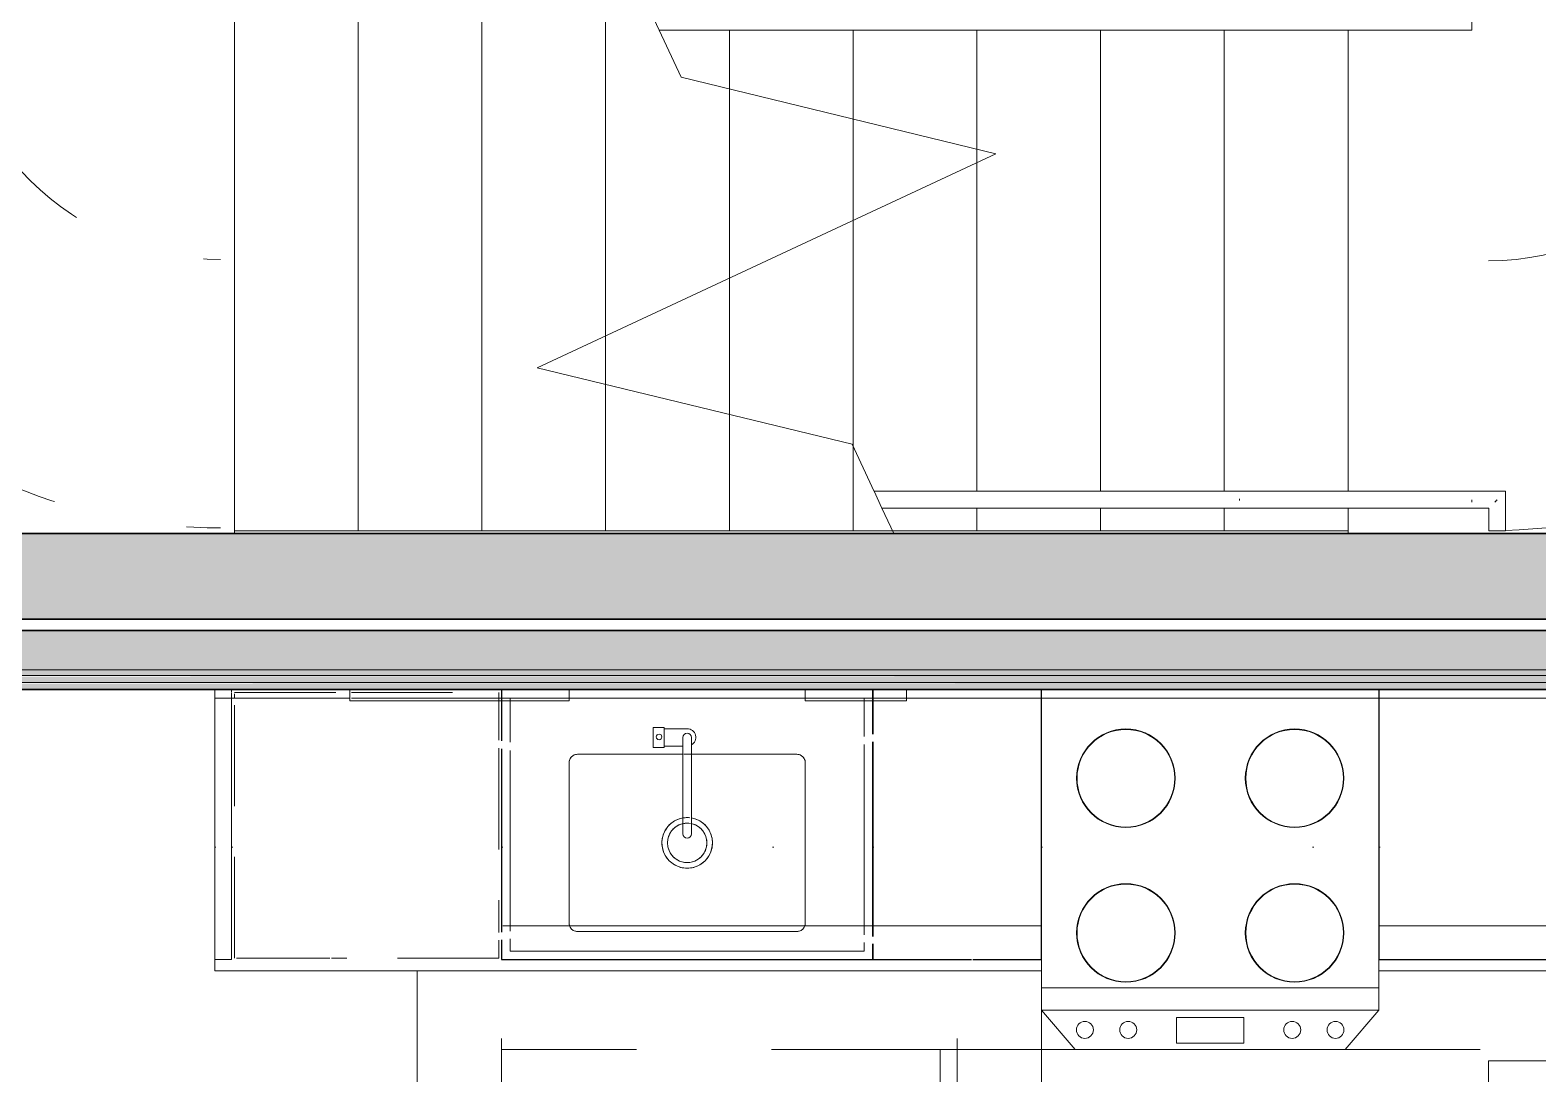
# Model space of a CAD drawing. Header units: inches. Extents: x 6 to 8416, y -388 to 6104.
# Drawn here: x 5258.5 to 5392.5, y 1341.2 to 1433.9 of the extents above; entities that cross this region are included whole.
import ezdxf

# ---------------------------------------------------------------- set-up
doc = ezdxf.new("R2010")
doc.units = ezdxf.units.IN
doc.header["$MEASUREMENT"] = 0
for name, pattern in [('Dash 1_16_', [48, 24, -24]), ('Dot 1_16_', [24, 0, -24]), ('Hidden 1_16_', [36, 24, -12]), ('Hidden 3_16_', [13.5, 9, -4.5]), ('Overhead 3_32_', [60, 36, -24])]:
    doc.linetypes.add(name, pattern=pattern)
for name, color, linetype, lineweight in [('A-FLOR', 192, 'Continuous', 18), ('A-FLOR-HRAL', 11, 'Continuous', 9), ('A-GENM', 13, 'Continuous', 18), ('A-ROOM', 32, 'Continuous', 13), ('A-WALL', 113, 'Continuous', 25), ('A-WALL-PATT', 111, 'Continuous', 35), ('I-WALL', 2, 'Continuous', 25), ('P-SANR-FIXT', 6, 'Continuous', 18), ('Q-CASE', 31, 'Continuous', 18), ('Q-SPCQ', 91, 'Continuous', 18), ('Q-SPCQ-HDLN', 91, 'Hidden 3_16_', 9), ('S-STRS', 31, 'Continuous', 9), ('S-STRS-MBND', 31, 'Overhead 3_32_', 9)]:
    doc.layers.add(name, color=color, linetype=linetype, lineweight=lineweight)

# ---------------------------------------------------------------- blocks, each defined once
blk = doc.blocks.new('GM KT - Type B_S2 - AM - Non-Recessed at Pantry-18385156-LEVEL 3 - PLAN Copy 1 Copy 1')
at = {"layer": 'A-GENM', "lineweight": 9}
for p, q in [((-103.5, 25), (-120, 25)), ((-120, 25), (-120, 0.75)), ((-120, 0.75), (-120, 25)), ((-120, 25), (-103.5, 25)), ((-103.5, 0.75), (-103.5, 25)), ((-103.5, 25), (-103.5, 0.75)), ((0, 25), (-73.5, 25)), ((-73.5, 25), (-73.5, 0.75)), ((-73.5, 0.75), (-73.5, 25)), ((-73.5, 25), (0, 25)), ((0, 0.75), (0, 25)), ((0, 25), (0, 0.75)), ((-51.75, 21.5), (-32.25, 21.5)), ((-32.25, 21.5), (-51.75, 21.5)), ((-52.5, 6.5), (-52.5, 20.75)), ((-52.5, 20.75), (-52.5, 20.75)), ((-52.5, 20.75), (-52.5, 6.5)), ((-31.5, 20.75), (-31.5, 6.5)), ((-31.5, 20.75), (-31.5, 20.75)), ((-31.5, 6.5), (-31.5, 20.75)), ((-42.38, 5.75), (-51.75, 5.75)), ((-51.75, 5.75), (-42.38, 5.75)), ((-41.69, 5.75), (-42.38, 5.75)), ((-42.38, 5.75), (-41.69, 5.75)), ((-32.25, 5.75), (-41.62, 5.75)), ((-41.62, 5.75), (-32.25, 5.75)), ((-120, 0.75), (-120, 0)), ((-120, 0), (-120, 0.75)), ((-61.5, 0.75), (-120, 0.75)), ((-120, 0.75), (-61.5, 0.75)), ((-120, 0.75), (-120, 0)), ((-120, 0.75), (-120, 0)), ((-103.5, 0), (-120, 0)), ((-103.5, 0), (-103.5, 0.75)), ((-103.5, 0.75), (-103.5, 0)), ((-73.5, 0.75), (-73.5, 0)), ((-73.5, 0), (-73.5, 0.75)), ((-61.5, 0), (-73.5, 0)), ((-52.5, 0.75), (-61.5, 0.75)), ((-61.5, 0.75), (-52.5, 0.75)), ((-52.5, 0), (-61.5, 0)), ((-31.5, 0.75), (-52.5, 0.75)), ((-52.5, 0.75), (-31.5, 0.75)), ((-31.5, 0), (-52.5, 0)), ((-12.15, 0.75), (-31.5, 0.75)), ((-31.5, 0.75), (-12.15, 0.75)), ((-12.15, 0), (-31.5, 0)), ((0, 0.75), (-12, 0.75)), ((-12, 0.75), (0, 0.75)), ((0, 0), (-12, 0)), ((0, 0), (0, 0.75)), ((0, 0.75), (0, 0)), ((0, 0), (0, 0.75)), ((0, 0.75), (0, 0))]:
    blk.add_line(p, q, dxfattribs=at)
for centre, start, end in [((-51.75, 20.75), 90, 180), ((-51.75, 20.75), 105, 120), ((-51.75, 20.75), 90, 105), ((-32.25, 20.75), 0, 90), ((-32.25, 20.75), 75, 90), ((-32.25, 20.75), 60, 75), ((-51.75, 20.75), 165, 180), ((-51.75, 20.75), 150, 165), ((-51.75, 20.75), 135, 150), ((-51.75, 20.75), 120, 135), ((-32.25, 20.75), 45, 60), ((-32.25, 20.75), 30, 45), ((-32.25, 20.75), 15, 30), ((-32.25, 20.75), 0, 15), ((-51.75, 6.5), 180, 270), ((-51.75, 6.5), 180, 195), ((-51.75, 6.5), 195, 210), ((-51.75, 6.5), 210, 225), ((-51.75, 6.5), 225, 240), ((-51.75, 6.5), 240, 255), ((-51.75, 6.5), 255, 270), ((-32.25, 6.5), 270, 0), ((-32.25, 6.5), 270, 285), ((-32.25, 6.5), 285, 300), ((-32.25, 6.5), 300, 315), ((-32.25, 6.5), 315, 330), ((-32.25, 6.5), 330, 345), ((-32.25, 6.5), 345, 0)]:
    blk.add_arc(centre, 0.75, start, end, dxfattribs=at)
blk = doc.blocks.new('z Nested-Clearance-Rectangle-AM - Clearance-2223516-LEVEL 3 - PLAN Copy 1 Copy 1')
at = {"layer": 'A-GENM', "linetype": 'Hidden 1_16_', "lineweight": 9}
for p, q in [((15, 48), (-15, 48)), ((-15, 48), (-15, 0)), ((15, 0), (15, 48)), ((-15, 0), (15, 0))]:
    blk.add_line(p, q, dxfattribs=at)
blk = doc.blocks.new('PL KT Sink-Single Bowl-Unit-AM - Under Mnt_ Cntr_Cntr_ 21_ L x 15 3_4_ W x 7 1_2_ D-V652-LEVEL 3 - PLAN Copy 1 Copy 1')
at = {"layer": 'P-SANR-FIXT', "lineweight": 9}
for radius, start, end in [(2.25, 0, 180), (2.25, 105, 120), (2.25, 90, 105), (2.25, 75, 90), (2.25, 60, 75), (2.25, 150, 165), (2.25, 135, 150), (1.75, 0, 180), (1.75, 150, 165), (2.25, 120, 135), (1.75, 135, 150), (1.75, 120, 135), (1.75, 105, 120), (1.75, 90, 105), (1.75, 75, 90), (1.75, 60, 75), (1.75, 45, 60), (2.25, 45, 60), (1.75, 30, 45), (1.75, 15, 30), (2.25, 30, 45), (2.25, 15, 30), (2.25, 165, 180), (2.25, 180, 260.316547), (2.25, 180, 195), (1.75, 165, 180), (1.75, 180, 255), (1.75, 180, 195), (1.75, 195, 210), (2.25, 279.683453, 360), (1.75, 285, 360), (1.75, 330, 345), (1.75, 360, 15), (1.75, 345, 360), (2.25, 0, 15), (2.25, 345, 0), (2.25, 195, 210), (2.25, 210, 225), (2.25, 225, 240), (1.75, 210, 225), (1.75, 225, 240), (1.75, 240, 255), (1.75, 260.4354389, 282.4501538), (1.75, 260.4354389, 270), (1.75, 270, 282.4501538), (1.75, 285, 300), (1.75, 300, 315), (2.25, 300, 315), (1.75, 315, 330), (2.25, 315, 330), (2.25, 330, 345), (2.25, 240, 255), (2.25, 255, 260.316547), (2.25, 263.8186355, 279.683453), (2.25, 263.8186355, 270), (2.25, 270, 279.683453), (2.25, 279.683453, 285), (2.25, 285, 300)]:
    blk.add_arc((0, 1.90625), radius, start, end, dxfattribs=at)
blk = doc.blocks.new('GM Outlet Zone-AM - GM Outlet Zone-AM-V653-LEVEL 3 - PLAN Copy 1 Copy 1')
at = {"layer": 'A-GENM', "linetype": 'Dash 1_16_', "lineweight": 9}
for p, q in [((-4.5, 1), (4.5, 1)), ((4.5, 1), (-4.5, 1)), ((-4.5, 0.75), (-4.5, 1)), ((-4.5, 1), (-4.5, 0)), ((-4.5, 0), (-4.5, 0.75)), ((4.5, 1), (4.5, 0.75)), ((4.5, 1), (4.5, 0)), ((4.5, 0.75), (4.5, 0))]:
    blk.add_line(p, q, dxfattribs=at)
blk = doc.blocks.new('GM Outlet Zone-AM - GM Outlet Zone-AM-V654-LEVEL 3 - PLAN Copy 1 Copy 1')
at = {"layer": 'A-GENM', "lineweight": 9}
h = blk.add_hatch(dxfattribs=at)
h.set_pattern_fill('FP_60', color=256, style=0, pattern_type=2)
h.set_pattern_definition([(225, (1169.375, 1375.31), (33.9411, -33.9411), [])])
h.paths.add_polyline_path([(-9.75, 1), (-9.75, 0), (9.75, 0), (9.6, 1)])
at = {"layer": 'A-GENM', "linetype": 'Dash 1_16_', "lineweight": 9}
for p, q in [((-9.75, 1), (9.75, 1)), ((9.75, 1), (-9.75, 1)), ((-9.75, 0.75), (-9.75, 1)), ((-9.75, 1), (-9.75, 0)), ((-9.75, 0), (-9.75, 0.75)), ((9.75, 1), (9.75, 0.75)), ((9.75, 1), (9.75, 0)), ((9.75, 0.75), (9.75, 0))]:
    blk.add_line(p, q, dxfattribs=at)
blk = doc.blocks.new('z Nested-Dishwasher-AM - DW-V655-LEVEL 3 - PLAN Copy 1 Copy 1')
at = {"layer": 'Q-SPCQ-HDLN'}
for p, q in [((-11.75, -0.25), (-1.5, -0.25)), ((-11.75, -0.75), (-11.75, -0.36)), ((-11.75, -23.87), (-11.75, -0.75)), ((-1.35, -0.25), (11.75, -0.25)), ((11.75, -0.25), (11.75, -0.75)), ((11.75, -0.75), (11.75, -1)), ((11.75, -1.07), (11.75, -4.5)), ((11.75, -5.21), (11.75, -21.59)), ((11.75, -22.26), (11.75, -23.87)), ((-3.27, -23.87), (-11.58, -23.87)), ((11.75, -23.87), (-3.13, -23.87))]:
    blk.add_line(p, q, dxfattribs=at)
blk = doc.blocks.new('z Nested-Clearance-Plumbing-AM - Clearance-2223592-LEVEL 3 - PLAN Copy 1 Copy 1')
at = {"layer": 'A-GENM', "linetype": 'Hidden 1_16_', "lineweight": 9}
for p, q in [((15, 48), (-15, 48)), ((-15, 48), (-15, 0)), ((15, 0), (15, 48)), ((-15, 0), (15, 0))]:
    blk.add_line(p, q, dxfattribs=at)
blk = doc.blocks.new('z Nested-Faucet-Gooseneck-AM - z Nested-Faucet-Gooseneck-AM-2223593-LEVEL 3 - PLAN Copy 1 Copy 1')
at = {"layer": 'P-SANR-FIXT', "lineweight": 9}
for p, q in [((-0.38, 0.67), (-0.38, 8.57)), ((0.38, 8.57), (0.38, 0.77)), ((-0.38, 0.67), (-0.38, 0)), ((0.38, 0.77), (2.05, 0.77)), ((0.38, 0.77), (0.38, 0)), ((2.05, 0.89), (3.02, 0.89)), ((2.05, 0.77), (2.05, 0.89)), ((2.05, -0.77), (2.05, 0.77)), ((3.02, 0.89), (3.02, -0.89)), ((2.05, -0.77), (0, -0.77)), ((2.05, -0.89), (2.05, -0.77)), ((3.02, -0.89), (2.05, -0.89))]:
    blk.add_line(p, q, dxfattribs=at)
blk.add_circle((2.5, -0.04), 0.25, dxfattribs=at)
for centre, radius, start, end in [((0, 8.57), 0.376, 0, 180), ((0, 0), 0.769, 119.2819, 270), ((0, 0), 0.376, 180, 360)]:
    blk.add_arc(centre, radius, start, end, dxfattribs=at)
blk = doc.blocks.new('CW - LW - Filler - Toe Kick - AM - 1 1_2_ W x 24_ D x H-V656-LEVEL 3 - PLAN Copy 1 Copy 1')
at = {"layer": 'Q-CASE', "lineweight": 9}
for p, q in [((18.24, 0.75), (18.24, 24)), ((18.24, 24), (18.24, 0.75)), ((19.74, 24), (18.24, 24)), ((18.24, 24), (19.74, 24)), ((18.24, 24), (19.74, 24)), ((18.24, 24), (19.74, 24)), ((19.74, 0.75), (19.74, 24)), ((19.74, 24), (19.74, 0.75)), ((19.74, 0.75), (19.74, 24)), ((18.24, 0.31), (18.24, 0.75)), ((18.24, 0.75), (18.24, 0.31)), ((18.24, 0), (18.24, 0.27)), ((18.24, 0.27), (18.24, 0)), ((19.74, 0), (18.24, 0)), ((18.24, 0), (19.74, 0)), ((18.24, 0), (19.74, 0)), ((19.74, 0), (19.74, 0.75)), ((19.74, 0.75), (19.74, 0)), ((19.74, 0), (19.74, 0.75))]:
    blk.add_line(p, q, dxfattribs=at)
blk = doc.blocks.new('CW - LW - Single Door _ Drawer - AM - 15_ W x 24_ D x H - 6_ Top Drawer-2666351-LEVEL 3 - PLAN Copy 1 Copy 1')
at = {"layer": 'Q-CASE', "lineweight": 9}
for p, q in [((3.74, 0.75), (3.74, 24)), ((3.74, 24), (3.74, 0.75)), ((3.74, 24), (18.74, 24)), ((3.74, 24), (18.74, 24)), ((3.74, 24), (18.74, 24)), ((18.74, 0.75), (18.74, 24)), ((18.74, 24), (18.74, 0.75)), ((3.74, 0.75), (3.74, 21)), ((3.74, 21), (3.74, 0.75)), ((3.74, 21), (18.74, 21)), ((3.74, 21), (18.74, 21)), ((18.74, 0.75), (18.74, 21)), ((18.74, 21), (18.74, 0.75)), ((3.74, 0), (3.74, 0.75)), ((3.74, 0.75), (3.74, 0)), ((3.74, 0), (3.74, 0.75)), ((3.74, 0.75), (3.74, 0)), ((18.74, 0), (3.74, 0)), ((3.74, 0), (18.74, 0)), ((18.74, 0), (18.74, 0.75)), ((18.74, 0.75), (18.74, 0)), ((18.74, 0), (18.74, 0.75)), ((18.74, 0.75), (18.74, 0)), ((18.74, 0), (3.74, 0)), ((3.74, 0), (18.74, 0))]:
    blk.add_line(p, q, dxfattribs=at)
at = {"layer": 'Q-CASE', "lineweight": 25}
for p, q in [((18.74, 24), (3.74, 24)), ((3.74, 24), (3.74, 0.75)), ((18.74, 0.75), (18.74, 24)), ((3.74, 0.75), (3.74, 0)), ((3.74, 0), (18.74, 0)), ((18.74, 0), (18.74, 0.75))]:
    blk.add_line(p, q, dxfattribs=at)
blk = doc.blocks.new('CW - LW - 4 Drawers - AM - 15_ W x 24_ D x H - 6_ Top Drawer-V657-LEVEL 3 - PLAN Copy 1 Copy 1')
at = {"layer": 'Q-CASE', "lineweight": 9}
for p, q in [((-21.76, 0.75), (-21.76, 24)), ((-21.76, 24), (-21.76, 0.75)), ((-21.76, 24), (-15.65, 24)), ((-21.76, 24), (-15.65, 24)), ((-21.76, 24), (-15.65, 24)), ((-15.55, 24), (-6.76, 24)), ((-15.55, 24), (-6.76, 24)), ((-15.55, 24), (-6.76, 24)), ((-6.76, 22.59), (-6.76, 24)), ((-6.76, 24), (-6.76, 22.59)), ((-6.76, 4.64), (-6.76, 21.96)), ((-6.76, 21.96), (-6.76, 4.64)), ((-21.76, 0.75), (-21.76, 21)), ((-21.76, 21), (-21.76, 0.75)), ((-21.76, 21), (-6.76, 21)), ((-21.76, 21), (-6.76, 21)), ((-6.76, 4.64), (-6.76, 21)), ((-6.76, 21), (-6.76, 4.64)), ((-6.76, 1.07), (-6.76, 3.97)), ((-6.76, 3.97), (-6.76, 1.07)), ((-6.76, 1.07), (-6.76, 3.97)), ((-6.76, 3.97), (-6.76, 1.07)), ((-21.76, 0), (-21.76, 0.75)), ((-21.76, 0.75), (-21.76, 0)), ((-21.76, 0), (-21.76, 0.75)), ((-21.76, 0.75), (-21.76, 0)), ((-9.76, 0), (-21.76, 0)), ((-21.76, 0), (-9.76, 0)), ((-6.76, 0), (-9.76, 0)), ((-9.76, 0), (-6.76, 0)), ((-6.76, 0.75), (-6.76, 1)), ((-6.76, 1), (-6.76, 0.75)), ((-6.76, 0.75), (-6.76, 1)), ((-6.76, 1), (-6.76, 0.75)), ((-6.76, 0), (-6.76, 0.75)), ((-6.76, 0.75), (-6.76, 0)), ((-6.76, 0), (-6.76, 0.75)), ((-6.76, 0.75), (-6.76, 0)), ((-9.76, 0), (-21.76, 0)), ((-21.76, 0), (-9.76, 0)), ((-6.76, 0), (-9.76, 0)), ((-9.76, 0), (-6.76, 0))]:
    blk.add_line(p, q, dxfattribs=at)
at = {"layer": 'Q-CASE', "lineweight": 25}
for p, q in [((-15.65, 24), (-21.76, 24)), ((-21.76, 24), (-21.76, 0.75)), ((-6.76, 24), (-15.55, 24)), ((-6.76, 22.59), (-6.76, 24)), ((-6.76, 4.64), (-6.76, 21.96)), ((-6.76, 1.07), (-6.76, 3.97)), ((-21.76, 0.75), (-21.76, 0)), ((-21.76, 0), (-9.76, 0)), ((-9.76, 0), (-6.76, 0)), ((-6.76, 0.75), (-6.76, 1)), ((-6.76, 0), (-6.76, 0.75))]:
    blk.add_line(p, q, dxfattribs=at)
blk = doc.blocks.new('CW - LW - Double Doors _ Apron - AM - 33_ W x 24_ D x H - 6_ Apron-V658-LEVEL 3 - PLAN Copy 1 Copy 1')
at = {"layer": 'Q-CASE', "lineweight": 9}
for p, q in [((-15.76, 22.59), (-15.76, 24)), ((-15.76, 24), (-15.76, 22.59)), ((-15.76, 24), (17.24, 24)), ((-15.76, 24), (17.24, 24)), ((-15.76, 24), (17.24, 24)), ((-15.01, 22.47), (-15.01, 23.25)), ((-15.01, 23.25), (16.49, 23.25)), ((16.49, 23.25), (-15.01, 23.25)), ((-15.01, 23.25), (-15.01, 22.47)), ((16.49, 23.25), (16.49, 22.15)), ((16.49, 22.15), (16.49, 23.25)), ((17.24, 22.23), (17.24, 24)), ((17.24, 24), (17.24, 22.23)), ((-15.76, 4.64), (-15.76, 21.96)), ((-15.76, 21.96), (-15.76, 4.64)), ((-15.01, 4.88), (-15.01, 21.81)), ((-15.01, 21.81), (-15.01, 4.88)), ((16.49, 21.46), (16.49, 5.42)), ((16.49, 5.42), (16.49, 21.46)), ((17.24, 5.26), (17.24, 21.56)), ((17.24, 21.56), (17.24, 5.26)), ((-15.76, 4.64), (-15.76, 21)), ((-15.76, 21), (-15.76, 4.64)), ((-15.67, 21), (-9.71, 21)), ((-15.67, 21), (-9.71, 21)), ((-9.71, 21), (11.19, 21)), ((-9.71, 21), (11.19, 21)), ((11.19, 21), (17.14, 21)), ((11.19, 21), (17.14, 21)), ((17.24, 5.26), (17.24, 21)), ((17.24, 21), (17.24, 5.26)), ((-15.01, 1.07), (-15.01, 4.16)), ((-15.01, 4.16), (-15.01, 1.07)), ((16.49, 4.68), (16.49, 1.07)), ((16.49, 1.07), (16.49, 4.68)), ((17.24, 1.07), (17.24, 4.55)), ((17.24, 4.55), (17.24, 1.07)), ((17.24, 1.07), (17.24, 4.55)), ((17.24, 4.55), (17.24, 1.07)), ((-15.76, 1.07), (-15.76, 3.97)), ((-15.76, 3.97), (-15.76, 1.07)), ((-15.76, 1.07), (-15.76, 3.97)), ((-15.76, 3.97), (-15.76, 1.07)), ((-15.76, 0.75), (-15.76, 1)), ((-15.76, 1), (-15.76, 0.75)), ((-15.76, 0.75), (-15.76, 1)), ((-15.76, 1), (-15.76, 0.75)), ((-15.76, 0), (-15.76, 0.75)), ((-15.76, 0.75), (-15.76, 0)), ((-15.76, 0), (-15.76, 0.75)), ((-15.76, 0.75), (-15.76, 0)), ((-9.76, 0), (-15.76, 0)), ((-15.76, 0), (-9.76, 0)), ((-15.01, 0.75), (-15.01, 1)), ((-15.01, 1), (-15.01, 0.75)), ((-9.76, 0.75), (-15.01, 0.75)), ((-15.01, 0.75), (-9.76, 0.75)), ((11.24, 0.75), (-9.76, 0.75)), ((-9.76, 0.75), (11.24, 0.75)), ((11.24, 0), (-9.76, 0)), ((-9.76, 0), (11.24, 0)), ((16.49, 0.75), (11.24, 0.75)), ((11.24, 0.75), (16.49, 0.75)), ((17.24, 0), (11.24, 0)), ((11.24, 0), (17.24, 0)), ((16.49, 1), (16.49, 0.75)), ((16.49, 0.75), (16.49, 1)), ((17.24, 0.75), (17.24, 1)), ((17.24, 1), (17.24, 0.75)), ((17.24, 0.75), (17.24, 1)), ((17.24, 1), (17.24, 0.75)), ((17.24, 0), (17.24, 0.75)), ((17.24, 0.75), (17.24, 0)), ((17.24, 0), (17.24, 0.75)), ((17.24, 0.75), (17.24, 0)), ((-9.76, 0), (-15.76, 0)), ((-15.76, 0), (-9.76, 0)), ((11.24, 0), (-9.76, 0)), ((-9.76, 0), (11.24, 0)), ((17.24, 0), (11.24, 0)), ((11.24, 0), (17.24, 0))]:
    blk.add_line(p, q, dxfattribs=at)
at = {"layer": 'Q-CASE', "lineweight": 25}
for p, q in [((17.24, 24), (-15.76, 24)), ((-15.76, 24), (-15.76, 22.59)), ((17.24, 22.23), (17.24, 24)), ((-15.76, 21.96), (-15.76, 4.64)), ((17.24, 5.26), (17.24, 21.56)), ((17.24, 1.07), (17.24, 4.55)), ((-15.76, 3.97), (-15.76, 1.07)), ((-15.76, 1), (-15.76, 0.75)), ((-15.76, 0.75), (-15.76, 0)), ((-15.76, 0), (-9.76, 0)), ((-9.76, 0), (11.24, 0)), ((11.24, 0), (17.24, 0)), ((17.24, 0.75), (17.24, 1)), ((17.24, 0), (17.24, 0.75))]:
    blk.add_line(p, q, dxfattribs=at)
blk = doc.blocks.new('CW - UP - Single Door - AM - 15_ W x 14_ D x H-5098749-LEVEL 3 - PLAN Copy 1 Copy 1')
at = {"layer": 'Q-CASE', "linetype": 'Dot 1_16_', "lineweight": 9}
for p, q in [((18.74, 14), (3.74, 14)), ((3.74, 0), (18.74, 0))]:
    blk.add_line(p, q, dxfattribs=at)
blk = doc.blocks.new('CW - UP - Double Doors - AM - 30_ W x 14_ D x H-2223544-LEVEL 3 - PLAN Copy 1 Copy 1')
at = {"layer": 'Q-CASE', "linetype": 'Dot 1_16_', "lineweight": 9}
for p, q in [((18.74, 14), (-11.26, 14)), ((-11.26, 0), (18.74, 0))]:
    blk.add_line(p, q, dxfattribs=at)
blk = doc.blocks.new('CW - UP - Filler - AM - 1 1_2_ W x 14_ D x H-2223560-LEVEL 3 - PLAN Copy 1 Copy 1')
at = {"layer": 'Q-CASE', "linetype": 'Dot 1_16_', "lineweight": 9}
for p, q in [((18.99, 14), (17.49, 14)), ((18.99, 0), (18.99, 14)), ((17.49, 0), (18.99, 0))]:
    blk.add_line(p, q, dxfattribs=at)
blk = doc.blocks.new('CW - UP - Single Door - AM - 24_ W x 14_ D x H-5099645-LEVEL 3 - PLAN Copy 1 Copy 1')
at = {"layer": 'Q-CASE', "linetype": 'Dot 1_16_', "lineweight": 9}
for p, q in [((18.74, 14), (-5.26, 14)), ((-5.26, 0), (18.74, 0))]:
    blk.add_line(p, q, dxfattribs=at)
blk = doc.blocks.new('z Nested-Range - z Nested-Range-17858699-LEVEL 3 - PLAN Copy 1 Copy 1')
at = {"layer": 'Q-SPCQ'}
for p, q in [((-12, 32), (-15, 28.5)), ((-15, 28.5), (-12, 32)), ((12, 32), (-12, 32)), ((15, 28.5), (12, 32)), ((12, 32), (15, 28.5)), ((-15, 28.5), (15, 28.5)), ((15, 28.5), (-15, 28.5)), ((-15, 28.5), (-15, 0.75)), ((15, 28.5), (-15, 28.5)), ((-15, 28.5), (15, 28.5)), ((-15, 25), (-15, 28.5)), ((15, 0.75), (15, 28.5)), ((15, 28.5), (15, 25)), ((-15, 26.5), (-15, 25)), ((15, 26.5), (-15, 26.5)), ((-15, 26.5), (15, 26.5)), ((-15, 25), (-15, 26.5)), ((15, 25), (15, 26.5)), ((15, 26.5), (15, 25)), ((-15, 24), (-15, 25)), ((-15, 25), (-15, 24)), ((-15, 24), (-15, 25)), ((15, 25), (15, 24)), ((15, 24), (15, 25)), ((15, 25), (15, 24)), ((-15, 0.75), (-15, 24)), ((-15, 24), (-15, 0.75)), ((-15, 21), (-15, 24)), ((15, 24), (15, 0.75)), ((15, 0.75), (15, 24)), ((15, 24), (15, 21)), ((-15, 0.75), (-15, 21)), ((15, 21), (15, 0.75)), ((-15, 0.75), (-15, 0)), ((-15, 0), (-15, 0.75)), ((-15, 0.75), (-15, 0)), ((-15, 0), (-15, 0.75)), ((15, 0), (-15, 0)), ((-15, 0), (15, 0)), ((15, 0), (-15, 0)), ((15, 0), (15, 0.75)), ((15, 0.75), (15, 0)), ((15, 0), (15, 0.75)), ((15, 0.75), (15, 0))]:
    blk.add_line(p, q, dxfattribs=at)
at = {"layer": 'Q-SPCQ', "lineweight": 9}
for p, q in [((-3, 29.14), (-3, 31.43)), ((-3, 31.43), (3, 31.43)), ((3, 31.43), (3, 29.14)), ((3, 29.14), (-3, 29.14))]:
    blk.add_line(p, q, dxfattribs=at)
for centre in [(-11.14, 30.25), (-7.29, 30.25), (7.29, 30.25), (11.14, 30.25)]:
    blk.add_circle(centre, 0.75, dxfattribs=at)
for centre, radius, start, end in [((-7.5, 21.63), 4.38, 0, 180), ((-7.5, 21.63), 4.37, 0, 180), ((-7.5, 21.63), 4.34, 0, 180), ((-7.5, 21.63), 4.34, 0, 180), ((7.5, 21.63), 4.38, 0, 180), ((7.5, 21.63), 4.37, 0, 180), ((7.5, 21.63), 4.34, 0, 180), ((7.5, 21.63), 4.34, 0, 180), ((-7.5, 21.63), 4.38, 180, 360), ((-7.5, 21.63), 4.37, 180, 0), ((-7.5, 21.63), 4.34, 180, 360), ((-7.5, 21.63), 4.34, 180, 360), ((7.5, 21.63), 4.38, 180, 360), ((7.5, 21.63), 4.37, 180, 0), ((7.5, 21.63), 4.34, 180, 360), ((7.5, 21.63), 4.34, 180, 360), ((-7.5, 7.88), 4.38, 0, 180), ((-7.5, 7.88), 4.37, 0, 180), ((-7.5, 7.88), 4.34, 0, 180), ((-7.5, 7.88), 4.34, 0, 180), ((7.5, 7.88), 4.38, 0, 180), ((7.5, 7.88), 4.37, 0, 180), ((7.5, 7.88), 4.34, 0, 180), ((7.5, 7.88), 4.34, 0, 180), ((-7.5, 7.88), 4.38, 180, 360), ((-7.5, 7.88), 4.37, 180, 0), ((-7.5, 7.88), 4.34, 180, 360), ((-7.5, 7.88), 4.34, 180, 360), ((7.5, 7.88), 4.38, 180, 360), ((7.5, 7.88), 4.37, 180, 0), ((7.5, 7.88), 4.34, 180, 360), ((7.5, 7.88), 4.34, 180, 360)]:
    blk.add_arc(centre, radius, start, end, dxfattribs=at)
blk = doc.blocks.new('z Nested-Clearance-Rectangle-AM - Clearance-1978794-LEVEL 3 - PLAN Copy 1 Copy 1')
at = {"layer": 'A-GENM', "linetype": 'Hidden 1_16_', "lineweight": 9}
for p, q in [((-15, -48), (-15, 0)), ((-15, 0), (15, 0)), ((15, 0), (15, -48)), ((15, -48), (-15, -48))]:
    blk.add_line(p, q, dxfattribs=at)
blk = doc.blocks.new('GM Clearance-Stair Landing-AM - GM Clearance-Stair Landing-AM-8922926-LEVEL 3 - PLAN Copy 1 Copy 1')
at = {"layer": 'A-GENM', "linetype": 'Hidden 1_16_', "lineweight": 9}
for p, q in [((-4.125, -23.875), (4.125, -23.875)), ((-4.125, -47.75), (4.125, -47.75))]:
    blk.add_line(p, q, dxfattribs=at)
for centre, radius, start, end in [((-4.125, 0), 47.75, 180, 270), ((-4.125, 0), 23.875, 180, 270), ((4.125, 0), 47.75, 270, 0), ((4.125, 0), 23.875, 270, 0)]:
    blk.add_arc(centre, radius, start, end, dxfattribs=at)
blk = doc.blocks.new('GM Clearance-Stair Landing-AM - GM Clearance-Stair Landing-AM-8840564-LEVEL 3 - PLAN Copy 1 Copy 1')
at = {"layer": 'A-GENM', "linetype": 'Hidden 1_16_', "lineweight": 9}
for p, q in [((-4.125, 48), (4.125, 48)), ((-4.125, 24), (4.125, 24))]:
    blk.add_line(p, q, dxfattribs=at)
for centre, radius, start, end in [((-4.125, 0), 48, 90, 163.57038), ((4.125, 0), 48, 1.80561, 90), ((-4.125, 0), 24, 90, 180), ((4.125, 0), 24, 360, 90), ((-4.125, 0), 48, 165.47131, 180)]:
    blk.add_arc(centre, radius, start, end, dxfattribs=at)
blk = doc.blocks.new('Handrail Type - Handrail_Internal_-V802-LEVEL 3 - PLAN Copy 1 Copy 1')
at = {"layer": 'A-FLOR-HRAL', "lineweight": 18}
for p, q in [((1186.42, 1435.44), (1187.12, 1433.94)), ((1259.38, 1435.44), (1186.42, 1435.44)), ((1259.38, 1433.94), (1259.38, 1435.44)), ((1259.38, 1433.94), (1187.12, 1433.94))]:
    blk.add_line(p, q, dxfattribs=at)
blk = doc.blocks.new('Handrail Type - Handrail_Internal_-8952190-LEVEL 3 - PLAN Copy 1 Copy 1')
at = {"layer": 'A-FLOR-HRAL', "lineweight": 18}
for p, q in [((1248, 1392.94), (1237.24, 1392.94)), ((1259.17, 1392.94), (1248, 1392.94)), ((1262.38, 1392.94), (1259.35, 1392.94)), ((1262.38, 1389.44), (1262.38, 1392.94)), ((1237.24, 1391.44), (1248, 1391.44)), ((1238.72, 1392.11), (1238.72, 1392.26)), ((1248, 1391.44), (1259.17, 1391.44)), ((1259.35, 1391.44), (1260.88, 1391.44)), ((1260.88, 1391.44), (1260.88, 1389.44)), ((1261.43, 1389.44), (1261.63, 1389.44))]:
    blk.add_line(p, q, dxfattribs=at)
for points in [[(1259.38, 1392.19), (1259.38, 1392.12), (1259.37, 1392.05), (1259.37, 1391.99)], [(1261.63, 1392.19), (1261.61, 1392.17), (1261.58, 1392.14), (1261.53, 1392.09), (1261.48, 1392.04), (1261.45, 1392.01), (1261.43, 1391.99)]]:
    blk.add_open_spline(points, degree=3, dxfattribs=at)
blk = doc.blocks.new('Handrail Type - Handrail_Internal_-V806-LEVEL 3 - PLAN Copy 1 Copy 1')
at = {"layer": 'A-FLOR-HRAL', "lineweight": 18}
for p, q in [((1206.24, 1392.94), (1206.94, 1391.44)), ((1259.38, 1392.94), (1206.24, 1392.94)), ((1262.38, 1392.94), (1259.38, 1392.94)), ((1262.38, 1389.44), (1262.38, 1392.94)), ((1259.38, 1391.44), (1206.94, 1391.44)), ((1260.88, 1391.44), (1259.38, 1391.44)), ((1260.88, 1389.44), (1260.88, 1391.44)), ((1260.88, 1389.44), (1262.38, 1389.44))]:
    blk.add_line(p, q, dxfattribs=at)
blk = doc.blocks.new('CW - UP - Double Doors - AM - 33_ W x 14_ D x H-11679819-LEVEL 3 - PLAN Copy 1 Copy 1')
at = {"layer": 'Q-CASE', "linetype": 'Dot 1_16_', "lineweight": 9}
for p, q in [((18.74, 14), (-14.26, 14)), ((-14.26, 0), (18.74, 0))]:
    blk.add_line(p, q, dxfattribs=at)

msp = doc.modelspace()

# ---------------------------------------------------------------- hatches: boundary and pattern name
at = {"layer": 'A-WALL-PATT', "lineweight": 25}
msp.add_hatch(color=10, dxfattribs=at).paths.add_polyline_path([(5438.90678685, 1381.56077679), (5449.79033733, 1381.56077679), (5449.79033733, 1389.18577679), (5193.41533733, 1389.18577679), (5193.41533733, 1381.56077679), (5422.03553685, 1381.56077679)])
at = {"layer": 'A-WALL-PATT'}
msp.add_hatch(color=10, dxfattribs=at).paths.add_polyline_path([(5448.79033733, 1376.56077679), (5448.79033733, 1377.06077679), (5184.79033733, 1377.06077679), (5184.79033733, 1376.56077679), (5438.90678685, 1376.56077679)])
at = {"layer": 'I-WALL'}
msp.add_hatch(color=10, dxfattribs=at).paths.add_polyline_path([(5448.79033733, 1377.06077679), (5450.79033733, 1377.06077679), (5450.79033733, 1380.56077679), (5184.79033733, 1380.56077679), (5184.79033733, 1377.06077679), (5438.90678685, 1377.06077679)])
h = msp.add_hatch(color=10, dxfattribs=at)
h.paths.add_polyline_path([(5454.29033733, 1375.93577679), (5454.79033733, 1375.93577679), (5454.91533733, 1376.56077679), (5454.29033733, 1376.56077679)])
h.paths.add_polyline_path([(5438.90678685, 1375.93577679), (5448.79033733, 1375.93577679), (5448.79033733, 1376.56077679), (5184.79033733, 1376.43577679), (5184.79033733, 1375.93577679), (5422.03553685, 1375.93577679)])
h = msp.add_hatch(color=10, dxfattribs=at)
h.paths.add_polyline_path([(5455.41533733, 1375.31077679), (5455.54033733, 1375.93577679), (5454.91533733, 1375.93577679), (5454.91533733, 1375.31077679)])
h.paths.add_polyline_path([(5448.16533733, 1375.31077679), (5448.16533733, 1375.93577679), (5184.79033733, 1375.81077679), (5184.79033733, 1375.31077679), (5438.90678685, 1375.31077679)])

# ---------------------------------------------------------------- linework, layer by layer
at = {"layer": 'A-FLOR'}
for p, q in [((5375.66533733, 1392.93577679), (5375.66533733, 1433.93577679)), ((5375.66533733, 1389.18577679), (5375.66533733, 1391.43577679))]:
    msp.add_line(p, q, dxfattribs=at)
at = {"layer": 'A-ROOM', "lineweight": 9, "flags": 128}
for points in [[(5196.54033733, 1389.18577679), (5442.16533733, 1389.18577679), (5442.16533733, 1452.93577679), (5442.16533733, 1493.93577679), (5196.54033733, 1493.93577679)], [(5163.04033733, 1375.81077679), (5163.04033733, 924.18577679), (5290.91533733, 924.18577679), (5373.66533733, 924.18577679), (5373.66533733, 962.06077679), (5380.41533733, 962.06077679), (5380.41533733, 925.68577679), (5398.85428391, 925.68577679), (5398.91708991, 925.68577679), (5447.66533733, 925.68577679), (5447.66533733, 1251.68577679), (5448.16533733, 1251.68577679), (5448.16533733, 1375.31077679), (5184.79033733, 1375.31077679), (5184.79033733, 1375.81077679), (5183.57883733, 1375.81077679)]]:
    msp.add_lwpolyline(points, close=True, dxfattribs=at)
at = {"layer": 'A-WALL', "lineweight": 9}
for p, q in [((5161.79033733, 1377.06077679), (5448.79033733, 1377.06077679)), ((5184.79033733, 1376.56077679), (5448.79033733, 1376.56077679)), ((5184.79033733, 1375.93577679), (5448.79033733, 1375.93577679))]:
    msp.add_line(p, q, dxfattribs=at)
at = {"layer": 'I-WALL', "lineweight": 35}
for p, q in [((5193.41533733, 1389.18577679), (5442.16533733, 1389.18577679)), ((5193.41533733, 1381.56077679), (5449.79033733, 1381.56077679)), ((5450.79033733, 1380.56077679), (5184.79033733, 1380.56077679)), ((5184.79033733, 1375.31077679), (5448.16533733, 1375.31077679))]:
    msp.add_line(p, q, dxfattribs=at)
at = {"layer": 'S-STRS'}
for p, q in [((5276.66533733, 1389.43577679), (5276.66533733, 1437.43577679)), ((5287.66533733, 1389.43577679), (5287.66533733, 1437.43577679)), ((5298.66533733, 1389.43577679), (5298.66533733, 1437.43577679)), ((5309.66533733, 1406.76386514), (5309.66533733, 1437.43577679)), ((5320.66533733, 1428.70448721), (5320.66533733, 1433.93577679)), ((5331.66533733, 1426.03114966), (5331.66533733, 1433.93577679)), ((5342.66533733, 1423.35781212), (5342.66533733, 1433.93577679)), ((5353.66533733, 1392.93577679), (5353.66533733, 1433.93577679)), ((5364.66533733, 1392.93577679), (5364.66533733, 1433.93577679)), ((5375.66533733, 1392.93577679), (5375.66533733, 1433.93577679)), ((5375.66533733, 1392.93577679), (5375.66533733, 1433.93577679)), ((5320.66533733, 1411.89324938), (5320.66533733, 1428.70448721)), ((5331.66533733, 1417.02263362), (5331.66533733, 1426.03114966)), ((5342.66533733, 1422.15201786), (5342.66533733, 1423.35781212)), ((5342.66533733, 1392.93577679), (5342.66533733, 1422.15201786)), ((5331.66533733, 1396.9401453), (5331.66533733, 1417.02263362)), ((5320.66533733, 1399.77493829), (5320.66533733, 1411.89324938)), ((5309.66533733, 1402.44827583), (5309.66533733, 1406.76386514)), ((5309.66533733, 1389.43577679), (5309.66533733, 1402.44827583)), ((5320.66533733, 1389.43577679), (5320.66533733, 1399.77493829)), ((5331.66533733, 1389.43577679), (5331.66533733, 1396.9401453)), ((5342.66533733, 1389.43577679), (5342.66533733, 1391.43577679)), ((5353.66533733, 1389.43577679), (5353.66533733, 1391.43577679)), ((5364.66533733, 1389.43577679), (5364.66533733, 1391.43577679)), ((5375.66533733, 1389.43577679), (5375.66533733, 1391.43577679)), ((5375.66533733, 1389.43577679), (5375.66533733, 1391.43577679)), ((5276.66533733, 1389.43577679), (5283.64340422, 1389.43577679)), ((5279.24346233, 1389.43577679), (5276.66533733, 1389.43577679)), ((5287.66533733, 1389.43577679), (5283.64340422, 1389.43577679)), ((5298.66533733, 1389.43577679), (5287.66533733, 1389.43577679)), ((5309.66533733, 1389.43577679), (5298.66533733, 1389.43577679)), ((5320.66533733, 1389.43577679), (5309.66533733, 1389.43577679)), ((5331.66533733, 1389.43577679), (5320.66533733, 1389.43577679)), ((5335.16468184, 1389.43577679), (5331.66533733, 1389.43577679)), ((5342.66533733, 1389.43577679), (5335.16468184, 1389.43577679)), ((5353.66533733, 1389.43577679), (5342.66533733, 1389.43577679)), ((5364.66533733, 1389.43577679), (5353.66533733, 1389.43577679)), ((5375.66533733, 1389.43577679), (5364.66533733, 1389.43577679)), ((5375.66533733, 1389.18577679), (5375.66533733, 1389.43577679)), ((5375.66533733, 1389.18577679), (5375.66533733, 1389.43577679))]:
    msp.add_line(p, q, dxfattribs=at)
at = {"layer": 'S-STRS-MBND'}
for p, q in [((5276.66533733, 1408.16278811), (5276.66533733, 1437.68577679)), ((5276.66533733, 1389.18577679), (5276.66533733, 1401.71918378)), ((5193.41533733, 1389.18577679), (5276.66533733, 1389.18577679)), ((5299.28125875, 1389.18577679), (5276.66533733, 1389.18577679))]:
    msp.add_line(p, q, dxfattribs=at)
at = {"layer": 'S-STRS-MBND', "linetype": 'Continuous'}
for p, q in [((5314.41399105, 1433.93577679), (5316.36616933, 1429.74931695)), ((5316.36616933, 1429.74931695), (5344.36522325, 1422.94468768)), ((5344.36522325, 1422.94468768), (5303.58137283, 1403.9268659)), ((5303.58137283, 1403.9268659), (5331.58042675, 1397.12223662)), ((5331.58042675, 1397.12223662), (5333.53260503, 1392.93577679)), ((5334.23206652, 1391.43577679), (5335.28125875, 1389.18577679))]:
    msp.add_line(p, q, dxfattribs=at)

# ---------------------------------------------------------------- block references
at = {"layer": 'A-FLOR-HRAL', "lineweight": 18}
for name in ['Handrail Type - Handrail_Internal_-V802-LEVEL 3 - PLAN Copy 1 Copy 1', 'Handrail Type - Handrail_Internal_-V806-LEVEL 3 - PLAN Copy 1 Copy 1', 'Handrail Type - Handrail_Internal_-8952190-LEVEL 3 - PLAN Copy 1 Copy 1']:
    msp.add_blockref(name, (4127.29033733, 0), dxfattribs=at)
at = {"layer": 'A-GENM', "linetype": 'Hidden 1_16_', "lineweight": 9}
for name, p, rotation in [('GM Clearance-Stair Landing-AM - GM Clearance-Stair Landing-AM-8922926-LEVEL 3 - PLAN Copy 1 Copy 1', (5275.41533733, 1441.56077679), 270.0000000000009), ('GM Clearance-Stair Landing-AM - GM Clearance-Stair Landing-AM-8840564-LEVEL 3 - PLAN Copy 1 Copy 1', (5388.16533733, 1441.56077679), 269.9999999999991), ('z Nested-Clearance-Plumbing-AM - Clearance-2223592-LEVEL 3 - PLAN Copy 1 Copy 1', (5340.91533733, 1335.31077679), 89.99999999999783), ('z Nested-Clearance-Rectangle-AM - Clearance-1978794-LEVEL 3 - PLAN Copy 1 Copy 1', (5300.41533733, 1335.31077679), 89.99999999999736), ('z Nested-Clearance-Rectangle-AM - Clearance-2223516-LEVEL 3 - PLAN Copy 1 Copy 1', (5348.41533733, 1328.31077679), 89.99999999999758), ('z Nested-Clearance-Rectangle-AM - Clearance-2223516-LEVEL 3 - PLAN Copy 1 Copy 1', (5387.41533733, 1328.31077679), 89.99999999999758), ('z Nested-Clearance-Rectangle-AM - Clearance-2223516-LEVEL 3 - PLAN Copy 1 Copy 1', (5436.16533733, 1327.31077679), 89.99999999999758)]:
    msp.add_blockref(name, p, dxfattribs=dict(at, rotation=rotation))
at = {"layer": 'A-GENM', "lineweight": 9, "rotation": 180}
msp.add_blockref('GM KT - Type B_S2 - AM - Non-Recessed at Pantry-18385156-LEVEL 3 - PLAN Copy 1 Copy 1', (5274.91533733, 1375.31077679), dxfattribs=at)
at = {"layer": 'A-GENM', "rotation": 180}
for name, p in [('GM Outlet Zone-AM - GM Outlet Zone-AM-V654-LEVEL 3 - PLAN Copy 1 Copy 1', (5296.66533733, 1375.31077679)), ('GM Outlet Zone-AM - GM Outlet Zone-AM-V653-LEVEL 3 - PLAN Copy 1 Copy 1', (5331.91533733, 1375.31077679))]:
    msp.add_blockref(name, p, dxfattribs=at)
at = {"layer": 'P-SANR-FIXT', "rotation": 180}
for name, p in [('z Nested-Faucet-Gooseneck-AM - z Nested-Faucet-Gooseneck-AM-2223593-LEVEL 3 - PLAN Copy 1 Copy 1', (5316.91533733, 1371.06077679)), ('PL KT Sink-Single Bowl-Unit-AM - Under Mnt_ Cntr_Cntr_ 21_ L x 15 3_4_ W x 7 1_2_ D-V652-LEVEL 3 - PLAN Copy 1 Copy 1', (5316.91533733, 1363.59202679))]:
    msp.add_blockref(name, p, dxfattribs=at)
at = {"layer": 'Q-CASE', "rotation": 180}
for name, p in [('CW - LW - Filler - Toe Kick - AM - 1 1_2_ W x 24_ D x H-V656-LEVEL 3 - PLAN Copy 1 Copy 1', (5294.65304225, 1375.31077679)), ('CW - UP - Filler - AM - 1 1_2_ W x 14_ D x H-2223560-LEVEL 3 - PLAN Copy 1 Copy 1', (5293.90304225, 1375.31077679)), ('CW - UP - Single Door - AM - 24_ W x 14_ D x H-5099645-LEVEL 3 - PLAN Copy 1 Copy 1', (5295.15304225, 1375.31077679)), ('CW - LW - Double Doors _ Apron - AM - 33_ W x 24_ D x H - 6_ Apron-V658-LEVEL 3 - PLAN Copy 1 Copy 1', (5317.65304225, 1375.31077679)), ('CW - UP - Double Doors - AM - 33_ W x 14_ D x H-11679819-LEVEL 3 - PLAN Copy 1 Copy 1', (5319.15304225, 1375.31077679)), ('CW - LW - 4 Drawers - AM - 15_ W x 24_ D x H - 6_ Top Drawer-V657-LEVEL 3 - PLAN Copy 1 Copy 1', (5326.65304225, 1375.31077679)), ('CW - UP - Single Door - AM - 15_ W x 14_ D x H-5098749-LEVEL 3 - PLAN Copy 1 Copy 1', (5352.15304225, 1375.31077679)), ('CW - UP - Double Doors - AM - 30_ W x 14_ D x H-2223544-LEVEL 3 - PLAN Copy 1 Copy 1', (5367.15304225, 1375.31077679)), ('CW - LW - Single Door _ Drawer - AM - 15_ W x 24_ D x H - 6_ Top Drawer-2666351-LEVEL 3 - PLAN Copy 1 Copy 1', (5397.15304225, 1375.31077679)), ('CW - UP - Single Door - AM - 15_ W x 14_ D x H-5098749-LEVEL 3 - PLAN Copy 1 Copy 1', (5397.15304225, 1375.31077679))]:
    msp.add_blockref(name, p, dxfattribs=at)
at = {"layer": 'Q-SPCQ', "rotation": 180}
msp.add_blockref('z Nested-Range - z Nested-Range-17858699-LEVEL 3 - PLAN Copy 1 Copy 1', (5363.41533733, 1375.31077679), dxfattribs=at)
at = {"layer": 'Q-SPCQ'}
msp.add_blockref('z Nested-Dishwasher-AM - DW-V655-LEVEL 3 - PLAN Copy 1 Copy 1', (5288.41533733, 1375.31077679), dxfattribs=at)

doc.saveas('drawing.dxf')
